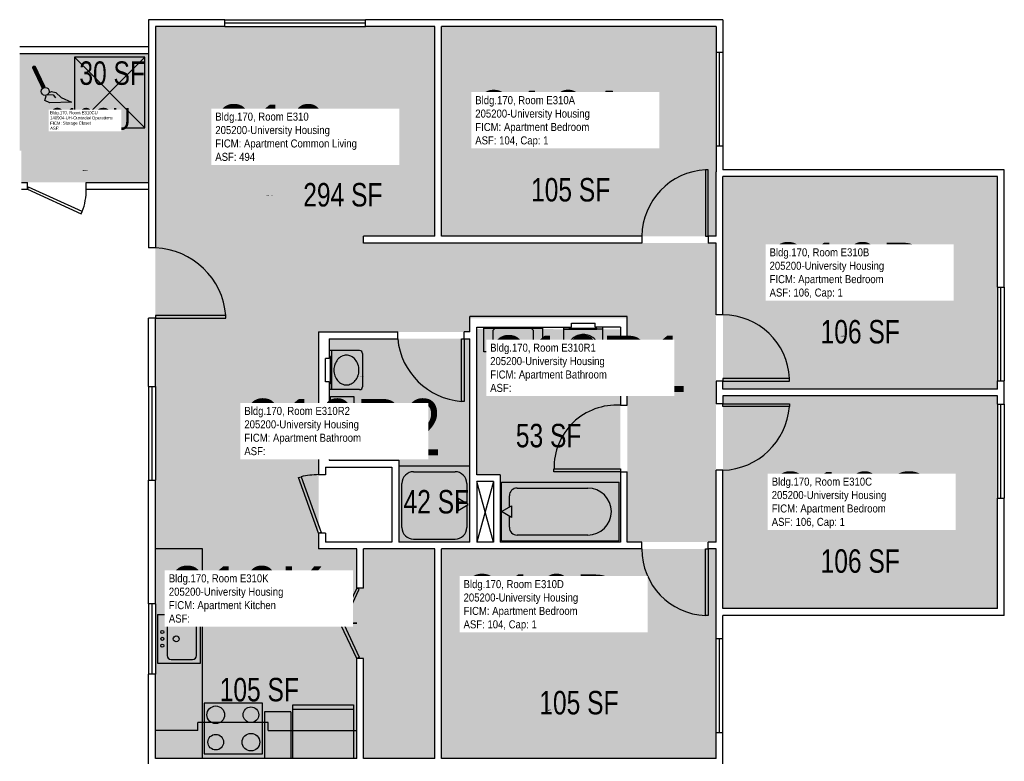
# Model space of a CAD drawing. Header units: inches. Extents: x -360 to 1242, y -1298 to 2007.
# Drawn here: x 438 to 942, y 1445 to 1825 of the extents above; entities that cross this region are included whole.
import ezdxf
from ezdxf.enums import TextEntityAlignment as Align

# ---------------------------------------------------------------- set-up
doc = ezdxf.new("R2010")
doc.units = ezdxf.units.IN
doc.header["$LTSCALE"] = 10
doc.header["$MEASUREMENT"] = 0
doc.layers.get('0').update_dxf_attribs({"linetype": 'CONTINUOUS'})
for name, color, linetype in [('A-DOOR', 2, 'CONTINUOUS'), ('A-FLOR', 3, 'CONTINUOUS'), ('A-GLAZ', 1, 'CONTINUOUS'), ('A-IDEN-ICON', 4, 'CONTINUOUS'), ('A-IDEN-RNUM', 7, 'CONTINUOUS'), ('A-IDEN-SNUM', 4, 'CONTINUOUS'), ('A-IDEN-VNUM', 4, 'CONTINUOUS'), ('A-WALL', 5, 'CONTINUOUS'), ('AREA-TEXT', 3, 'CONTINUOUS'), ('P-SANR-FIXT', 2, 'CONTINUOUS'), ('Rooms-Category-Color', 7, 'CONTINUOUS'), ('Rooms-College-Color', 7, 'CONTINUOUS'), ('Rooms-Department-Color', 7, 'CONTINUOUS'), ('Rooms-Division-Color', 7, 'CONTINUOUS'), ('Rooms-Information', 7, 'CONTINUOUS')]:
    doc.layers.add(name, color=color, linetype=linetype)
doc.styles.add('CP_AREA', font='arial.ttf', dxfattribs={"height": 15})
doc.styles.add('CP_ROOMSNUMBER', font='arial.ttf', dxfattribs={"height": 1})
doc.styles.add('CP_ROOMVNUMBER', font='arial.ttf', dxfattribs={"width": 0.85, "height": 0.075})

# ---------------------------------------------------------------- blocks, each defined once
blk = doc.blocks.new('CPCUST')
at = {"color": 0, "linetype": 'ByBlock'}
for p, q in [((0.0297, -0.0341), (0.0376, -0.0302)), ((0.0376, -0.0302), (0.0533, -0.0324)), ((0.0533, -0.0324), (0.0745, -0.0479)), ((0.0171, -0.0639), (0.02, -0.0466)), ((0.0358, -0.0705), (0.0171, -0.0639)), ((0.0262, -0.0408), (0.0446, -0.0406)), ((0.1117, -0.0625), (0.0358, -0.0705)), ((0.0446, -0.0406), (0.0543, -0.0505)), ((0.0745, -0.0479), (0.1117, -0.0625))]:
    blk.add_line(p, q, dxfattribs=at)
at = {"color": 0, "linetype": 'ByBlock', "const_width": 0.0075}
blk.add_lwpolyline([(-0.0332, 0.0481, 1), (-0.0268, 0.0519, 1)], format="xyb", close=True, dxfattribs=at)
at = {"color": 0, "linetype": 'ByBlock', "const_width": 0.015}
blk.add_lwpolyline([(-0.03, 0.05), (0.01, -0.0193)], dxfattribs=at)
at = {"color": 0, "linetype": 'ByBlock'}
blk.add_circle((0.0158, -0.0313), 0.0141, dxfattribs=at)

msp = doc.modelspace()

# ---------------------------------------------------------------- hatches: boundary and pattern name
at = {"layer": 'Rooms-Category-Color', "true_color": 0x728ef3}
for points in [[(794.51, 1557.51), (794.52, 1710.51), (614.02, 1710.51), (614.02, 1714.01), (650.52, 1714.01), (650.51, 1821.26), (507.52, 1821.26), (507.51, 1554.01), (591.01, 1554.01), (591.01, 1665.01), (668.52, 1665.01), (668.52, 1672.01), (749.01, 1672.01), (749.01, 1557.51)], [(654.01, 1714.01), (654.01, 1821.26), (794.51, 1821.26), (794.51, 1714.01)], [(504.01, 1741.5), (438.03, 1741.5), (438.03, 1807.5), (504.01, 1807.5)], [(798.01, 1744.51), (798.01, 1635.76), (938.51, 1635.76), (938.51, 1744.51)], [(745.51, 1557.51), (745.52, 1666.39), (672.01, 1666.51), (672.02, 1592.01), (684.01, 1592.01), (684.01, 1557.51)], [(668.51, 1557.51), (668.52, 1661.51), (596.51, 1661.51), (596.51, 1599.38), (632.02, 1599.38), (632.01, 1557.51)], [(798.01, 1632.26), (798.01, 1523.51), (938.51, 1523.51), (938.51, 1632.26)], [(650.52, 1446.76), (650.51, 1554.01), (614.01, 1554.01), (614.01, 1534.01), (610.51, 1534.01), (610.51, 1554.01), (507.51, 1554.01), (507.52, 1446.76), (610.51, 1446.76), (610.51, 1498.01), (614.01, 1498.01), (614.02, 1446.76)], [(794.51, 1554.01), (794.51, 1446.76), (654.01, 1446.76), (654.01, 1554.01)]]:
    msp.add_hatch(color=171, dxfattribs=at).paths.add_polyline_path(points)
at = {"layer": 'Rooms-College-Color', "true_color": 0xadadad}
for points in [[(794.51, 1557.51), (794.52, 1710.51), (614.02, 1710.51), (614.02, 1714.01), (650.52, 1714.01), (650.51, 1821.26), (507.52, 1821.26), (507.51, 1554.01), (591.01, 1554.01), (591.01, 1665.01), (668.52, 1665.01), (668.52, 1672.01), (749.01, 1672.01), (749.01, 1557.51)], [(654.01, 1714.01), (654.01, 1821.26), (794.51, 1821.26), (794.51, 1714.01)], [(504.01, 1741.5), (438.03, 1741.5), (438.03, 1807.5), (504.01, 1807.5)], [(798.01, 1744.51), (798.01, 1635.76), (938.51, 1635.76), (938.51, 1744.51)], [(745.51, 1557.51), (745.52, 1666.39), (672.01, 1666.51), (672.02, 1592.01), (684.01, 1592.01), (684.01, 1557.51)], [(668.51, 1557.51), (668.52, 1661.51), (596.51, 1661.51), (596.51, 1599.38), (632.02, 1599.38), (632.01, 1557.51)], [(798.01, 1632.26), (798.01, 1523.51), (938.51, 1523.51), (938.51, 1632.26)], [(650.52, 1446.76), (650.51, 1554.01), (614.01, 1554.01), (614.01, 1534.01), (610.51, 1534.01), (610.51, 1554.01), (507.51, 1554.01), (507.52, 1446.76), (610.51, 1446.76), (610.51, 1498.01), (614.01, 1498.01), (614.02, 1446.76)], [(794.51, 1554.01), (794.51, 1446.76), (654.01, 1446.76), (654.01, 1554.01)]]:
    msp.add_hatch(color=253, dxfattribs=at).paths.add_polyline_path(points)
at = {"layer": 'Rooms-Department-Color', "true_color": 0x604aed}
for points in [[(794.51, 1557.51), (794.52, 1710.51), (614.02, 1710.51), (614.02, 1714.01), (650.52, 1714.01), (650.51, 1821.26), (507.52, 1821.26), (507.51, 1554.01), (591.01, 1554.01), (591.01, 1665.01), (668.52, 1665.01), (668.52, 1672.01), (749.01, 1672.01), (749.01, 1557.51)], [(654.01, 1714.01), (654.01, 1821.26), (794.51, 1821.26), (794.51, 1714.01)], [(504.01, 1741.5), (438.03, 1741.5), (438.03, 1807.5), (504.01, 1807.5)], [(798.01, 1744.51), (798.01, 1635.76), (938.51, 1635.76), (938.51, 1744.51)], [(745.51, 1557.51), (745.52, 1666.39), (672.01, 1666.51), (672.02, 1592.01), (684.01, 1592.01), (684.01, 1557.51)], [(668.51, 1557.51), (668.52, 1661.51), (596.51, 1661.51), (596.51, 1599.38), (632.02, 1599.38), (632.01, 1557.51)], [(798.01, 1632.26), (798.01, 1523.51), (938.51, 1523.51), (938.51, 1632.26)], [(650.52, 1446.76), (650.51, 1554.01), (614.01, 1554.01), (614.01, 1534.01), (610.51, 1534.01), (610.51, 1554.01), (507.51, 1554.01), (507.52, 1446.76), (610.51, 1446.76), (610.51, 1498.01), (614.01, 1498.01), (614.02, 1446.76)], [(794.51, 1554.01), (794.51, 1446.76), (654.01, 1446.76), (654.01, 1554.01)]]:
    msp.add_hatch(color=173, dxfattribs=at).paths.add_polyline_path(points)
at = {"layer": 'Rooms-Division-Color', "true_color": 0x604aed}
for points in [[(794.51, 1557.51), (794.52, 1710.51), (614.02, 1710.51), (614.02, 1714.01), (650.52, 1714.01), (650.51, 1821.26), (507.52, 1821.26), (507.51, 1554.01), (591.01, 1554.01), (591.01, 1665.01), (668.52, 1665.01), (668.52, 1672.01), (749.01, 1672.01), (749.01, 1557.51)], [(654.01, 1714.01), (654.01, 1821.26), (794.51, 1821.26), (794.51, 1714.01)], [(504.01, 1741.5), (438.03, 1741.5), (438.03, 1807.5), (504.01, 1807.5)], [(798.01, 1744.51), (798.01, 1635.76), (938.51, 1635.76), (938.51, 1744.51)], [(745.51, 1557.51), (745.52, 1666.39), (672.01, 1666.51), (672.02, 1592.01), (684.01, 1592.01), (684.01, 1557.51)], [(668.51, 1557.51), (668.52, 1661.51), (596.51, 1661.51), (596.51, 1599.38), (632.02, 1599.38), (632.01, 1557.51)], [(798.01, 1632.26), (798.01, 1523.51), (938.51, 1523.51), (938.51, 1632.26)], [(650.52, 1446.76), (650.51, 1554.01), (614.01, 1554.01), (614.01, 1534.01), (610.51, 1534.01), (610.51, 1554.01), (507.51, 1554.01), (507.52, 1446.76), (610.51, 1446.76), (610.51, 1498.01), (614.01, 1498.01), (614.02, 1446.76)], [(794.51, 1554.01), (794.51, 1446.76), (654.01, 1446.76), (654.01, 1554.01)]]:
    msp.add_hatch(color=173, dxfattribs=at).paths.add_polyline_path(points)

# ---------------------------------------------------------------- linework, layer by layer
at = {"layer": 'A-DOOR'}
for p, q in [((789.1, 1748.01), (789.1, 1714.01)), ((790.51, 1748.01), (789.1, 1748.01)), ((790.51, 1714.01), (790.51, 1748.01)), ((442.54, 1739.15), (442.01, 1738.01)), ((470.07, 1726.62), (442.54, 1739.15)), ((442.01, 1738.01), (469.55, 1725.48)), ((469.55, 1725.48), (470.07, 1726.62)), ((789.1, 1714.01), (790.51, 1714.01)), ((543.51, 1673.42), (507.51, 1673.42)), ((507.51, 1673.42), (507.51, 1672.01)), ((543.51, 1672.01), (543.51, 1673.42)), ((507.51, 1672.01), (543.51, 1672.01)), ((664.1, 1629.51), (664.1, 1661.51)), ((664.1, 1661.51), (665.51, 1661.51)), ((665.51, 1661.51), (665.51, 1629.51)), ((832.01, 1641.17), (798.01, 1641.17)), ((798.01, 1641.17), (798.01, 1639.76)), ((798.01, 1639.76), (832.01, 1639.76)), ((832.01, 1639.76), (832.01, 1641.17)), ((665.51, 1629.51), (664.1, 1629.51)), ((798.01, 1628.26), (832.01, 1628.26)), ((798.01, 1626.84), (798.01, 1628.26)), ((832.01, 1628.26), (832.01, 1626.84)), ((832.01, 1626.84), (798.01, 1626.84)), ((711.51, 1594.92), (745.51, 1594.92)), ((711.51, 1593.51), (711.51, 1594.92)), ((745.51, 1593.51), (711.51, 1593.51)), ((745.51, 1594.92), (745.51, 1593.51)), ((580.72, 1590.49), (582.04, 1590.97)), ((591.01, 1562.01), (580.72, 1590.49)), ((582.04, 1590.97), (592.34, 1562.49)), ((592.34, 1562.49), (591.01, 1562.01)), ((789.1, 1520.01), (789.1, 1554.01)), ((789.1, 1554.01), (790.51, 1554.01)), ((790.51, 1554.01), (790.51, 1520.01)), ((610.51, 1534.01), (602.64, 1517.16)), ((603.92, 1516.56), (611.79, 1533.41)), ((611.79, 1533.41), (610.51, 1534.01)), ((602.64, 1517.16), (603.92, 1516.56)), ((790.51, 1520.01), (789.1, 1520.01)), ((602.64, 1514.85), (603.92, 1515.45)), ((610.51, 1498.01), (602.64, 1514.85)), ((603.92, 1515.45), (611.79, 1498.61)), ((611.79, 1498.61), (610.51, 1498.01))]:
    msp.add_line(p, q, dxfattribs=at)
for centre, radius, start, end in [((790.9, 1713.67), 34.38, 92.9962, 179.4415), ((442.94, 1737.12), 29.09, 338.8508, 1.7521), ((506.04, 1670.44), 37.6, 4.5519, 87.7477), ((798.06, 1639.78), 33.98, 2.3551, 90.0827), ((666.9, 1664.95), 35.55, 185.5522, 265.4828), ((743.39, 1595.69), 31.88, 86.1792, 181.3831), ((796.7, 1629.67), 35.43, 272.1346, 355.4277), ((591.94, 1545.47), 46.56, 91.1366, 102.2697), ((790.28, 1553.75), 33.77, 179.5672, 267.995), ((609.35, 1541.68), 25.7, 257.7951, 272.6003), ((609.35, 1490.33), 25.7, 87.3997, 102.2049)]:
    msp.add_arc(centre, radius, start, end, dxfattribs=at)
at = {"layer": 'A-FLOR'}
for p, q in [((680.51, 1588.51), (672.01, 1557.51)), ((680.51, 1557.5), (672.01, 1588.51))]:
    msp.add_line(p, q, dxfattribs=at)
at = {"layer": 'A-GLAZ'}
for p, q in [((543.01, 1824.76), (615.01, 1824.76)), ((615.01, 1823.01), (543.01, 1823.01)), ((543.01, 1821.26), (615.01, 1821.26)), ((794.51, 1808.01), (794.51, 1760.01)), ((796.26, 1760.01), (796.26, 1808.01)), ((798.01, 1808.01), (798.01, 1760.01)), ((938.51, 1688.01), (938.51, 1640.01)), ((940.26, 1640.01), (940.26, 1688.01)), ((942.01, 1688.01), (942.01, 1640.01)), ((504.01, 1637.13), (504.01, 1589.13)), ((505.76, 1589.13), (505.76, 1637.13)), ((507.51, 1637.13), (507.51, 1589.13)), ((938.51, 1628.01), (938.51, 1580.01)), ((940.26, 1580.01), (940.26, 1628.01)), ((942.01, 1628.01), (942.01, 1580.01)), ((504.01, 1526.01), (504.01, 1490.01)), ((505.76, 1490.01), (505.76, 1526.01)), ((507.51, 1526.01), (507.51, 1490.01)), ((794.51, 1460.01), (794.51, 1508.01)), ((796.26, 1460.01), (796.26, 1508.01)), ((798.01, 1460.01), (798.01, 1508.01))]:
    msp.add_line(p, q, dxfattribs=at)
at = {"layer": 'A-WALL'}
for p, q in [((543.01, 1824.76), (504.01, 1824.76)), ((504.01, 1824.76), (504.01, 1708.01)), ((543.01, 1821.26), (543.01, 1824.76)), ((798.01, 1824.76), (615.01, 1824.76)), ((615.01, 1821.26), (615.01, 1824.76)), ((798.01, 1824.76), (798.01, 1808.01)), ((543.01, 1821.26), (507.51, 1821.26)), ((507.51, 1821.26), (507.51, 1708.01)), ((650.51, 1821.26), (615.01, 1821.26)), ((650.51, 1714.01), (650.51, 1821.26)), ((794.51, 1821.26), (654.01, 1821.26)), ((654.01, 1714.01), (654.01, 1821.26)), ((794.51, 1821.26), (794.51, 1808.01)), ((438.01, 1811.01), (504.01, 1811.01)), ((438.01, 1807.51), (504.01, 1807.51)), ((798.01, 1808.01), (794.51, 1808.01)), ((794.51, 1760.01), (794.51, 1747.01)), ((798.01, 1760.01), (794.51, 1760.01)), ((798.01, 1760.01), (798.01, 1748.01)), ((794.51, 1714.01), (794.51, 1747.01)), ((942.01, 1748.01), (798.01, 1748.01)), ((938.51, 1744.51), (798.01, 1744.51)), ((798.01, 1673.76), (798.01, 1744.51)), ((938.51, 1688.01), (938.51, 1744.51)), ((942.01, 1688.01), (942.01, 1748.01)), ((438.01, 1741.51), (442.01, 1741.51)), ((442.01, 1738.01), (442.01, 1741.51)), ((472.01, 1738.01), (472.01, 1741.51)), ((472.01, 1741.51), (504.01, 1741.51)), ((438.01, 1738.01), (442.01, 1738.01)), ((472.01, 1738.01), (504.01, 1738.01)), ((650.51, 1714.01), (614.01, 1714.01)), ((614.01, 1710.51), (614.01, 1714.01)), ((756.51, 1714.01), (654.01, 1714.01)), ((756.51, 1714.01), (756.51, 1710.51)), ((794.51, 1714.01), (790.51, 1714.01)), ((790.51, 1714.01), (790.51, 1710.51)), ((756.51, 1710.51), (614.01, 1710.51)), ((794.51, 1710.51), (790.51, 1710.51)), ((794.51, 1673.76), (794.51, 1710.51)), ((507.51, 1708.01), (504.01, 1708.01)), ((938.51, 1688.01), (942.01, 1688.01)), ((798.01, 1673.76), (794.51, 1673.76)), ((507.51, 1672.01), (504.01, 1672.01)), ((504.01, 1637.13), (504.01, 1672.01)), ((507.51, 1637.13), (507.51, 1672.01)), ((668.51, 1665.01), (668.51, 1673.01)), ((749.01, 1673.01), (668.51, 1673.01)), ((720.51, 1667.51), (720.51, 1669.51)), ((720.51, 1669.51), (732.51, 1669.51)), ((732.51, 1667.51), (732.51, 1669.51)), ((749.01, 1627.51), (749.01, 1673.01)), ((591.01, 1665.01), (591.01, 1592.01)), ((591.01, 1665.01), (631.51, 1665.01)), ((631.51, 1661.51), (631.51, 1665.01)), ((668.51, 1665.01), (665.51, 1665.01)), ((665.51, 1661.51), (665.51, 1665.01)), ((672.01, 1667.51), (720.51, 1667.51)), ((672.01, 1592.01), (672.01, 1667.51)), ((745.51, 1667.51), (732.51, 1667.51)), ((745.51, 1667.51), (745.51, 1627.51)), ((596.51, 1661.51), (596.51, 1651.51)), ((596.51, 1661.51), (631.51, 1661.51)), ((665.51, 1661.51), (668.51, 1661.51)), ((668.51, 1557.51), (668.51, 1661.51)), ((596.51, 1651.51), (594.51, 1651.51)), ((594.51, 1639.51), (594.51, 1651.51)), ((596.51, 1639.51), (594.51, 1639.51)), ((596.51, 1639.51), (596.51, 1599.38)), ((798.01, 1639.76), (794.51, 1639.76)), ((794.51, 1639.76), (794.51, 1628.26)), ((798.01, 1635.76), (798.01, 1639.76)), ((938.51, 1635.76), (938.51, 1640.01)), ((938.51, 1640.01), (942.01, 1640.01)), ((942.01, 1628.01), (942.01, 1640.01)), ((504.01, 1637.13), (507.51, 1637.13)), ((938.51, 1635.76), (798.01, 1635.76)), ((798.01, 1628.26), (794.51, 1628.26)), ((798.01, 1632.26), (798.01, 1628.26)), ((938.51, 1632.26), (798.01, 1632.26)), ((938.51, 1628.01), (938.51, 1632.26)), ((938.51, 1628.01), (942.01, 1628.01)), ((745.51, 1627.51), (749.01, 1627.51)), ((596.51, 1599.38), (632.01, 1599.38)), ((632.01, 1599.38), (632.01, 1557.51)), ((594.51, 1595.88), (594.51, 1592.01)), ((594.51, 1595.88), (628.51, 1595.88)), ((628.51, 1595.88), (628.51, 1557.51)), ((745.51, 1593.51), (749.01, 1593.51)), ((745.51, 1593.51), (745.51, 1557.51)), ((749.01, 1557.51), (749.01, 1593.51)), ((798.01, 1594.26), (794.51, 1594.26)), ((794.51, 1557.51), (794.51, 1594.26)), ((798.01, 1523.51), (798.01, 1594.26)), ((504.01, 1589.13), (507.51, 1589.13)), ((504.01, 1526.01), (504.01, 1589.13)), ((507.51, 1554.01), (507.51, 1589.13)), ((594.51, 1592.01), (591.01, 1592.01)), ((684.01, 1592.01), (672.01, 1592.01)), ((680.51, 1588.51), (672.01, 1588.51)), ((672.01, 1588.51), (672.01, 1557.51)), ((680.51, 1588.51), (680.51, 1557.51)), ((684.01, 1592.01), (684.01, 1557.51)), ((938.51, 1523.51), (938.51, 1580.01)), ((938.51, 1580.01), (942.01, 1580.01)), ((942.01, 1520.01), (942.01, 1580.01)), ((591.01, 1562.01), (591.01, 1554.01)), ((594.51, 1562.01), (591.01, 1562.01)), ((594.51, 1562.01), (594.51, 1557.51)), ((628.51, 1557.51), (594.51, 1557.51)), ((668.51, 1557.51), (632.01, 1557.51)), ((680.51, 1557.51), (672.01, 1557.51)), ((745.51, 1557.51), (684.01, 1557.51)), ((756.51, 1557.51), (749.01, 1557.51)), ((756.51, 1554.01), (756.51, 1557.51)), ((790.51, 1554.01), (790.51, 1557.51)), ((794.51, 1557.51), (790.51, 1557.51)), ((509.51, 1554.01), (507.51, 1554.01)), ((507.51, 1526.01), (507.51, 1554.01)), ((610.51, 1554.01), (591.01, 1554.01)), ((610.51, 1534.01), (610.51, 1554.01)), ((650.51, 1554.01), (614.01, 1554.01)), ((614.01, 1534.01), (614.01, 1554.01)), ((650.51, 1446.76), (650.51, 1554.01)), ((654.01, 1446.76), (654.01, 1554.01)), ((756.51, 1554.01), (654.01, 1554.01)), ((794.51, 1554.01), (790.51, 1554.01)), ((794.51, 1519.01), (794.51, 1554.01)), ((614.01, 1534.01), (610.51, 1534.01)), ((507.51, 1526.01), (504.01, 1526.01)), ((938.51, 1523.51), (798.01, 1523.51)), ((794.51, 1508.01), (794.51, 1521.01)), ((798.01, 1508.01), (798.01, 1520.01)), ((942.01, 1520.01), (798.01, 1520.01)), ((798.01, 1508.01), (794.51, 1508.01)), ((614.01, 1498.01), (610.51, 1498.01)), ((610.51, 1446.76), (610.51, 1498.01)), ((614.01, 1446.76), (614.01, 1498.01)), ((507.51, 1490.01), (504.01, 1490.01)), ((504.01, 1444.01), (504.01, 1490.01)), ((507.51, 1446.76), (507.51, 1490.01)), ((798.01, 1460.01), (794.51, 1460.01)), ((794.51, 1446.76), (794.51, 1460.01)), ((798.01, 1444.01), (798.01, 1460.01)), ((610.51, 1446.76), (507.51, 1446.76)), ((650.51, 1446.76), (614.01, 1446.76)), ((794.51, 1446.76), (654.01, 1446.76))]:
    msp.add_line(p, q, dxfattribs=at)
at = {"layer": 'P-SANR-FIXT'}
for p, q in [((502.01, 1805.51), (466.01, 1805.51)), ((466.01, 1805.51), (466.01, 1769.51)), ((502.01, 1805.51), (466.01, 1769.51)), ((466.01, 1805.51), (502.01, 1769.51)), ((502.01, 1769.51), (502.01, 1805.51)), ((466.01, 1769.51), (502.01, 1769.51)), ((675.64, 1666.88), (705.64, 1666.88)), ((675.64, 1654.88), (675.64, 1666.88)), ((680.45, 1665.91), (681.42, 1666.88)), ((680.45, 1659.29), (680.45, 1665.91)), ((681.42, 1666.88), (699.85, 1666.88)), ((699.85, 1666.88), (700.82, 1665.91)), ((700.82, 1665.91), (700.82, 1659.12)), ((705.64, 1666.88), (705.64, 1654.88)), ((716.51, 1650.38), (716.51, 1667.51)), ((736.51, 1666.38), (716.51, 1666.38)), ((716.51, 1666.38), (733.51, 1666.38)), ((719.51, 1666.38), (719.51, 1666.88)), ((719.51, 1666.88), (733.51, 1666.88)), ((733.51, 1666.38), (733.51, 1666.88)), ((736.51, 1650.38), (736.51, 1667.51)), ((681.42, 1658.15), (680.57, 1659)), ((688.21, 1659.12), (684.82, 1658.15)), ((693.06, 1659.12), (688.21, 1659.12)), ((696.46, 1658.15), (693.06, 1659.12)), ((700.82, 1659.12), (699.97, 1658.27)), ((612.01, 1655.51), (596.51, 1655.51)), ((597.64, 1655.51), (597.64, 1635.51)), ((613.51, 1654.01), (613.51, 1637.01)), ((705.64, 1654.88), (675.64, 1654.88)), ((684.82, 1658.15), (681.42, 1658.15)), ((699.69, 1658.15), (696.46, 1658.15)), ((597.14, 1638.51), (597.14, 1652.51)), ((597.64, 1652.51), (597.14, 1652.51)), ((597.64, 1635.51), (597.64, 1652.51)), ((735.01, 1648.88), (718.01, 1648.88)), ((597.64, 1638.51), (597.14, 1638.51)), ((612.01, 1635.51), (596.51, 1635.51)), ((597.11, 1632.01), (609.11, 1632.01)), ((597.11, 1602.01), (597.11, 1632.01)), ((609.11, 1632.01), (609.11, 1602.01)), ((597.11, 1626.51), (598.11, 1627.51)), ((597.11, 1607.51), (597.11, 1626.51)), ((598.11, 1627.51), (605.11, 1627.51)), ((605.11, 1627.51), (605.99, 1626.63)), ((606.11, 1623.01), (605.11, 1619.51)), ((606.11, 1626.33), (606.11, 1623.01)), ((605.11, 1619.51), (605.11, 1614.57)), ((605.13, 1614.45), (606.11, 1611.01)), ((606.11, 1611.01), (606.11, 1607.51)), ((598.11, 1606.51), (597.11, 1607.51)), ((605.11, 1606.51), (598.11, 1606.51)), ((606.11, 1607.51), (605.11, 1606.51)), ((609.11, 1602.01), (597.11, 1602.01)), ((668.51, 1596.38), (632.01, 1596.38)), ((639.68, 1593.51), (660.85, 1593.51)), ((684.64, 1558.13), (684.64, 1588.13)), ((684.64, 1588.13), (744.89, 1588.13)), ((744.89, 1558.13), (744.89, 1588.13)), ((633.68, 1565.01), (633.68, 1587.51)), ((666.85, 1587.51), (666.85, 1577.2)), ((692.67, 1585.18), (728.82, 1585.18)), ((667.62, 1576.76), (662.42, 1579.76)), ((662.42, 1579.76), (662.42, 1573.76)), ((688.66, 1575.45), (688.66, 1581.17)), ((662.42, 1573.76), (667.62, 1576.76)), ((666.85, 1576.31), (666.85, 1565.01)), ((684.64, 1573.13), (689.84, 1576.13)), ((689.84, 1570.13), (684.64, 1573.13)), ((689.84, 1576.13), (689.84, 1570.13)), ((688.66, 1565.1), (688.66, 1570.81)), ((639.68, 1559.01), (660.85, 1559.01)), ((684.64, 1558.13), (744.89, 1558.13)), ((728.82, 1561.08), (692.67, 1561.08)), ((531.51, 1554.01), (507.51, 1554.01)), ((531.51, 1446.76), (531.51, 1554.01)), ((508.51, 1520.51), (508.51, 1495.51)), ((508.51, 1520.51), (530.51, 1520.51)), ((515.51, 1518.51), (526.51, 1518.51)), ((530.51, 1495.51), (530.51, 1520.51)), ((513.51, 1516.51), (513.51, 1499.51)), ((528.51, 1499.51), (528.51, 1516.51)), ((515.51, 1497.51), (526.51, 1497.51)), ((508.51, 1495.51), (530.51, 1495.51)), ((562.38, 1475.17), (532.38, 1475.17)), ((532.38, 1475.17), (532.38, 1449.17)), ((562.38, 1449.17), (562.38, 1475.17)), ((577.89, 1446.76), (577.89, 1474.26)), ((577.89, 1474.26), (608.89, 1474.26)), ((577.89, 1472.01), (608.89, 1472.01)), ((608.89, 1474.26), (608.89, 1446.76)), ((576.89, 1470.76), (563.38, 1470.76)), ((563.38, 1470.76), (563.38, 1446.76)), ((576.89, 1470.76), (576.89, 1446.76)), ((529.14, 1461.17), (529.14, 1465.17)), ((565.14, 1465.17), (529.14, 1465.17)), ((565.14, 1461.17), (565.14, 1465.17)), ((529.14, 1461.17), (507.51, 1461.17)), ((565.14, 1461.17), (610.51, 1461.17)), ((532.38, 1449.17), (562.38, 1449.17)), ((608.89, 1446.76), (577.89, 1446.76))]:
    msp.add_line(p, q, dxfattribs=at)
for centre, radius in [((511.01, 1511.51), 0.791), ((511.01, 1508.01), 0.791), ((518.14, 1508.01), 1.5), ((511.01, 1504.51), 0.791), ((538.38, 1469.17), 4.5), ((556.38, 1469.17), 4), ((538.38, 1455.17), 4), ((556.38, 1455.17), 4.5)]:
    msp.add_circle(centre, radius, dxfattribs=at)
for centre, radius, start, end in [((726.51, 1654.68), 9, 90, 109.2294), ((726.51, 1654.68), 9, 70.7706, 90), ((680.86, 1659.29), 0.406, 180, 225), ((699.69, 1658.56), 0.406, 270, 315), ((724.33, 1657.28), 5.42, 153.8084, 180), ((725.39, 1656.76), 6.59, 130.1009, 153.8084), ((726.07, 1655.95), 7.65, 109.2294, 130.1009), ((726.96, 1655.95), 7.65, 49.8991, 70.7706), ((727.64, 1656.76), 6.59, 26.1916, 49.8991), ((728.7, 1657.28), 5.42, 0, 26.1916), ((612.01, 1654.01), 1.5, 0, 90), ((693.7, 1649.28), 9.96, 140.5275, 161.1646), ((692.51, 1650.26), 8.42, 116.7012, 140.5275), ((690.26, 1654.73), 3.41, 83.6716, 116.6954), ((691.02, 1654.73), 3.41, 63.3046, 96.3284), ((688.77, 1650.26), 8.42, 39.4725, 63.2988), ((687.58, 1649.28), 9.96, 18.8354, 39.4725), ((724.33, 1657.28), 5.42, 180, 206.1916), ((725.39, 1657.8), 6.59, 206.1916, 229.8991), ((727.64, 1657.8), 6.59, 310.1009, 333.8084), ((728.7, 1657.28), 5.42, 333.8084, 0), ((607.86, 1645.51), 9, 160.7706, 180), ((606.59, 1645.95), 7.65, 139.8991, 160.7706), ((605.78, 1646.63), 6.59, 116.1916, 139.8991), ((605.26, 1647.69), 5.42, 90, 116.1916), ((605.26, 1647.69), 5.42, 63.8084, 90), ((604.74, 1646.63), 6.59, 40.1009, 63.8084), ((603.93, 1645.95), 7.65, 19.2294, 40.1009), ((602.66, 1645.51), 9, 0, 19.2294), ((690.95, 1649.23), 7.33, 175.7984, 201.0383), ((689.83, 1649.76), 6.19, 153.7487, 179.9158), ((691.44, 1649.76), 6.19, 0.0842, 26.2513), ((690.33, 1649.23), 7.33, 338.9617, 4.2016), ((718.01, 1650.38), 1.5, 180, 270), ((726.07, 1658.61), 7.65, 229.8991, 250.7706), ((726.51, 1659.88), 9, 250.7706, 270), ((726.51, 1659.88), 9, 270, 289.2294), ((726.96, 1658.61), 7.65, 289.2294, 310.1009), ((735.01, 1650.38), 1.5, 270, 0), ((607.86, 1645.51), 9, 180, 199.2294), ((602.66, 1645.51), 9, 340.7706, 0), ((694.45, 1650.13), 10.93, 198.8354, 219.4725), ((692.51, 1648.53), 8.42, 219.4725, 243.2988), ((688.77, 1648.53), 8.42, 296.7012, 320.5275), ((686.83, 1650.13), 10.93, 320.5275, 341.1646), ((606.59, 1645.06), 7.65, 199.2294, 220.1009), ((605.78, 1644.38), 6.59, 220.1009, 243.8084), ((605.26, 1643.33), 5.42, 243.8084, 270), ((605.26, 1643.33), 5.42, 270, 296.1916), ((604.74, 1644.38), 6.59, 296.1916, 319.8991), ((603.93, 1645.06), 7.65, 319.8991, 340.7706), ((690.55, 1644.04), 3.53, 239.0753, 271.5381), ((690.73, 1644.04), 3.53, 268.4619, 300.9247), ((612.01, 1637.01), 1.5, 270, 0), ((605.7, 1626.33), 0.418, 0, 45), ((615.28, 1615.18), 9.33, 108.8354, 129.4725), ((615.88, 1613.43), 11.18, 90, 108.8354), ((615.88, 1613.43), 11.18, 71.1646, 90), ((616.48, 1615.18), 9.33, 50.5275, 71.1646), ((612.95, 1617.01), 6.3, 153.2988, 180), ((614.37, 1616.3), 7.89, 129.4725, 153.2988), ((617.4, 1616.3), 7.89, 26.7012, 50.5275), ((618.81, 1617.01), 6.3, 0, 26.7012), ((605.53, 1614.57), 0.418, 180, 195.9454), ((612.95, 1617.01), 6.3, 180, 206.7012), ((614.37, 1617.72), 7.89, 206.7012, 230.5275), ((617.4, 1617.72), 7.89, 309.4725, 333.2988), ((618.81, 1617.01), 6.3, 333.2988, 0), ((615.28, 1618.83), 9.33, 230.5275, 251.1646), ((615.88, 1620.58), 11.18, 251.1646, 270), ((616.44, 1617.94), 8.55, 266.2246, 288.8354), ((615.9, 1619.54), 10.24, 288.8354, 309.4725), ((639.68, 1587.51), 6, 90, 180), ((660.85, 1587.51), 6, 0, 90), ((692.67, 1581.17), 4.02, 90, 180), ((728.82, 1573.13), 12.05, 270, 90), ((639.68, 1565.01), 6, 180, 270), ((660.85, 1565.01), 6, 270, 0), ((692.67, 1565.1), 4.02, 180, 270), ((515.51, 1516.51), 2, 90, 180), ((526.51, 1516.51), 2, 0, 90), ((515.51, 1499.51), 2, 180, 270), ((526.51, 1499.51), 2, 270, 0)]:
    msp.add_arc(centre, radius, start, end, dxfattribs=at)

# ---------------------------------------------------------------- block references
at = {"layer": 'A-IDEN-ICON', "xscale": 143.9999999974375, "yscale": 143.9999999974375, "zscale": 143.9999999974375, "rotation": 355.4983470468134}
msp.add_blockref('CPCUST', (449.16, 1792.73), dxfattribs=at)

# ---------------------------------------------------------------- texts
at = {"layer": 'A-IDEN-RNUM', "style": 'CP_ROOMSNUMBER'}
for s, rotation, p in [('0310-CU', 359.8667, (470.06, 1747.43)), ('0310-A0', 1.1721, (708.04, 1743.12)), ('0310-00', 1.2048, (564.47, 1734.69)), ('0310-B0', 1.2048, (858.16, 1662.66)), ('0310-R1', 0.8656, (707.37, 1648.54)), ('0310-R2', 0.8656, (611.14, 1642.14)), ('0310-C0', 1.1721, (861.31, 1545.79)), ('0310-K0', 0.8656, (559.63, 1530.38)), ('0310-D0', 1.2048, (708.09, 1471.34))]:
    msp.add_text(s, height=0.36, rotation=rotation, dxfattribs=at).set_placement(p)
at = {"layer": 'A-IDEN-SNUM', "style": 'CP_ROOMSNUMBER'}
for s, rotation, p in [('1700E310CU', 359.8667, (470.06, 1747.43)), ('1700E310A0', 1.1721, (708.04, 1743.12)), ('1700E31000', 1.2048, (564.47, 1734.69)), ('1700E310B0', 1.2048, (858.16, 1662.66)), ('1700E310R1', 0.8656, (707.37, 1648.54)), ('1700E310R2', 0.8656, (611.14, 1642.14)), ('1700E310C0', 1.1721, (861.31, 1545.79)), ('1700E310K0', 0.8656, (559.63, 1530.38)), ('1700E310D0', 1.2048, (708.09, 1471.34))]:
    msp.add_text(s, height=0.36, rotation=rotation, dxfattribs=at).set_placement(p)
at = {"layer": 'A-IDEN-VNUM', "style": 'CP_ROOMVNUMBER', "width": 0.85}
for s, height, p in [('310A', 28.8, (671.22, 1759.72)), ('310CU', 11.143, (453.6, 1768.4)), ('310', 28.8, (538.15, 1752.48)), ('310B', 28.8, (821.86, 1681.88)), ('310R1', 28.8, (678.85, 1634.29)), ('310R2', 28.8, (553.01, 1601.93)), ('310C', 28.8, (822.97, 1564.57)), ('310K', 28.8, (514.35, 1516.3)), ('310D', 28.8, (665.23, 1512.15))]:
    msp.add_text(s, height=height, dxfattribs=at).set_placement(p)
at = {"layer": 'AREA-TEXT', "style": 'CP_AREA', "width": 0.75}
for s, p in [('30 SF', (485.34, 1797.43)), ('105 SF', (720.03, 1737.76)), ('294 SF', (603.44, 1735.21)), ('106 SF', (868.26, 1665.13)), ('53 SF', (708.76, 1612.01)), ('42 SF', (651.28, 1578.16)), ('106 SF', (868.26, 1547.83)), ('105 SF', (560.67, 1482.04)), ('105 SF', (724.26, 1475.37))]:
    msp.add_text(s, height=12, dxfattribs=at).set_placement(p, align=Align.MIDDLE_CENTER)

# ---------------------------------------------------------------- next in the draw order: texts
at = {"layer": 'Rooms-Information', "attachment_point": 7, "style": 'CP_ROOMVNUMBER', "bg_fill": 3, "box_fill_scale": 1.5, "bg_fill_color": 256, "bg_fill_true_color": 13158600, "bg_fill_transparency": 0}
for s, insert, char_height, width in [('Bldg.170, Room E310A^M^J205200-University Housing^M^JFICM: Apartment Bedroom^M^JASF: 104, Cap: 1', (671.22, 1759.72), 4.1143, 92.16), ('Bldg.170, Room E310^M^J205200-University Housing^M^JFICM: Apartment Common Living^M^JASF: 494', (538.15, 1752.48), 4.1143, 92.16), ('Bldg.170, Room E310CU^M^J140904-UH-Custodial Operations^M^JFICM: Storage Closet^M^JASF: ', (453.6, 1768.4), 1.5919, 35.6584), ('Bldg.170, Room E311D^M^J205200-University Housing^M^JFICM: Apartment Bedroom^M^JASF: 104, Cap: 1', (344.72, 1729.83), 4.1143, 92.16), ('Bldg.170, Room E310B^M^J205200-University Housing^M^JFICM: Apartment Bedroom^M^JASF: 106, Cap: 1', (821.86, 1681.88), 4.1143, 92.16), ('Bldg.170, Room E310R1^M^J205200-University Housing^M^JFICM: Apartment Bathroom^M^JASF: ', (678.85, 1634.29), 4.1143, 92.16), ('Bldg.170, Room E310R2^M^J205200-University Housing^M^JFICM: Apartment Bathroom^M^JASF: ', (553.01, 1601.93), 4.1143, 92.16), ('Bldg.170, Room E310C^M^J205200-University Housing^M^JFICM: Apartment Bedroom^M^JASF: 106, Cap: 1', (822.97, 1564.57), 4.1143, 92.16), ('Bldg.170, Room E310K^M^J205200-University Housing^M^JFICM: Apartment Kitchen^M^JASF: ', (514.35, 1516.3), 4.1143, 92.16), ('Bldg.170, Room E310D^M^J205200-University Housing^M^JFICM: Apartment Bedroom^M^JASF: 104, Cap: 1', (665.23, 1512.15), 4.1143, 92.16)]:
    msp.add_mtext(s, dxfattribs=dict(at, insert=insert, char_height=char_height, width=width))

doc.saveas('drawing.dxf')
